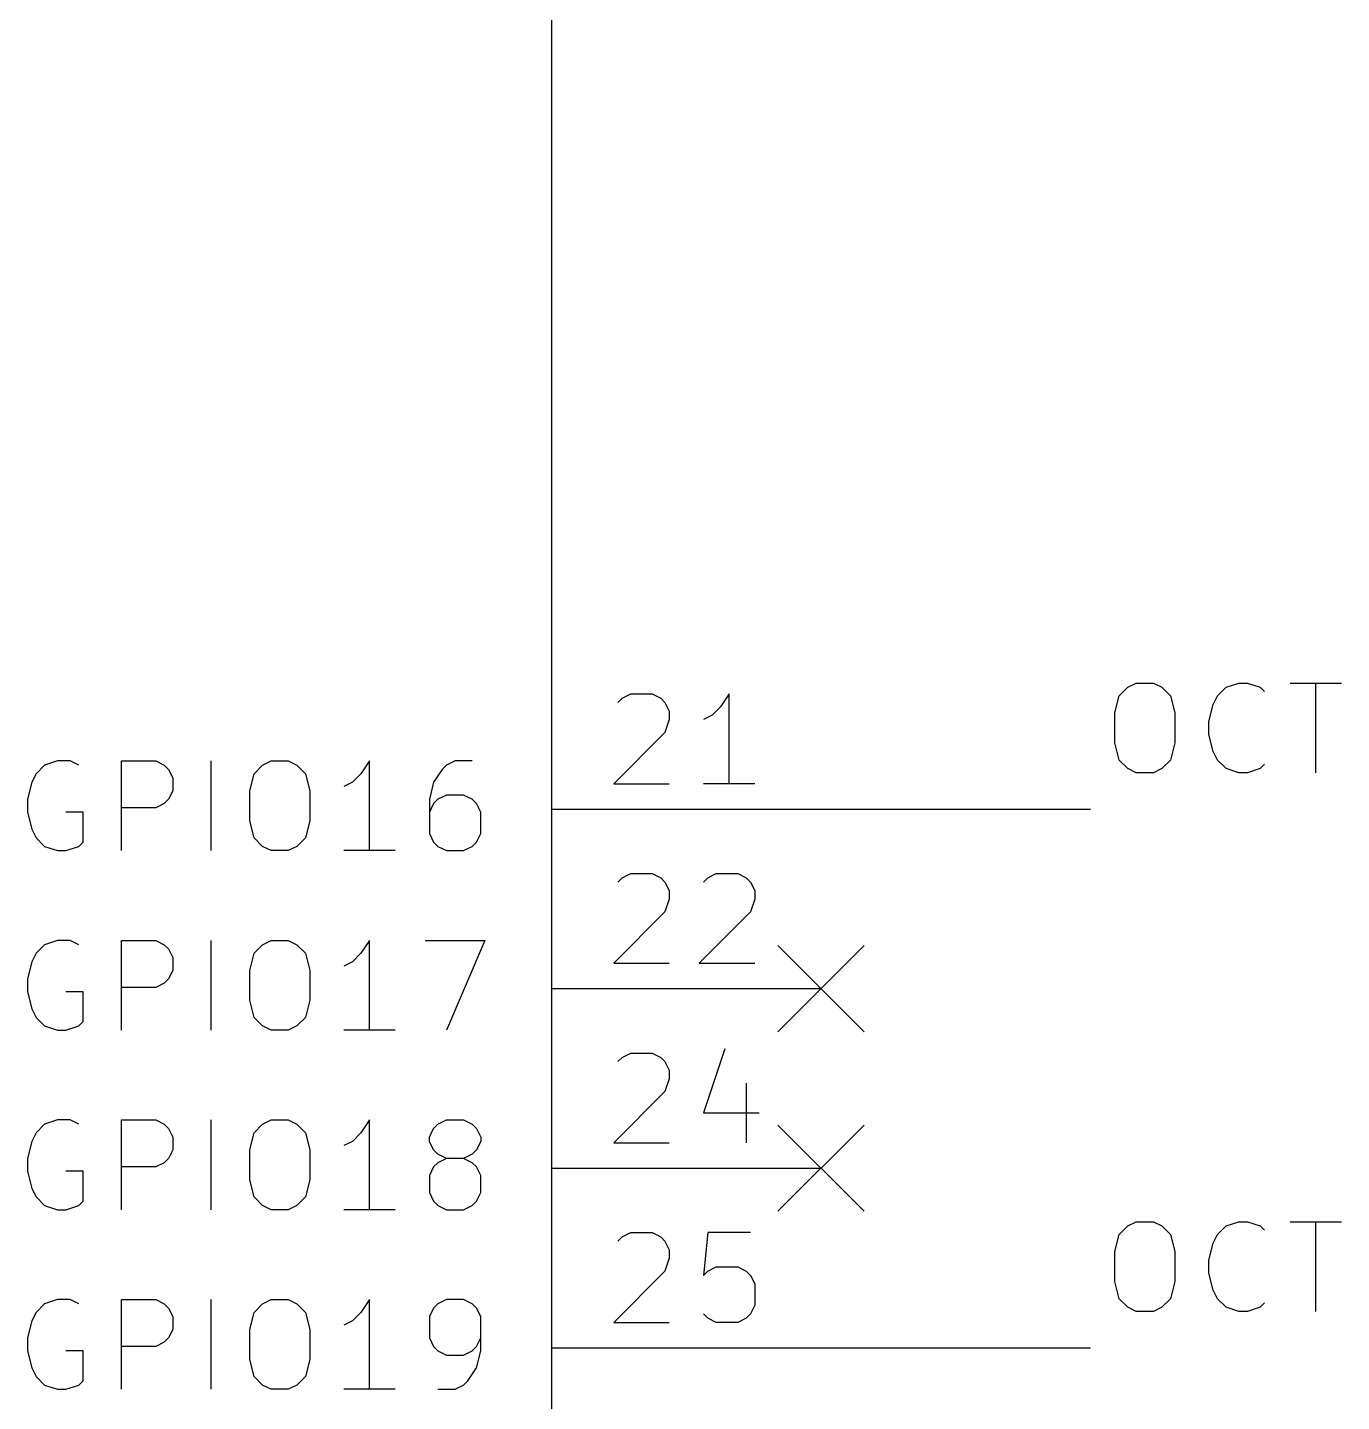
# Model space of a CAD drawing. Header units: inches. Extents: x 0.4 to 11.3, y -7.9 to -0.4.
# Drawn here: x 6.208 to 6.94, y -3.48 to -2.715 of the extents above; entities that cross this region are included whole.
import ezdxf

# ---------------------------------------------------------------- set-up
doc = ezdxf.new("R2010")
doc.units = ezdxf.units.IN
doc.header["$MEASUREMENT"] = 0
for name, color, linetype in [('BLUE', 174, 'CONTINUOUS'), ('GREENSIXTYFIVE', 129, 'CONTINUOUS'), ('LIGHTGREEN', 92, 'CONTINUOUS'), ('LIGHTRED', 12, 'CONTINUOUS'), ('RED', 14, 'CONTINUOUS'), ('REDSIX', 19, 'CONTINUOUS'), ('WHITE', 250, 'CONTINUOUS')]:
    doc.layers.add(name, color=color, linetype=linetype)

msp = doc.modelspace()

# ---------------------------------------------------------------- linework, layer by layer
at = {"layer": 'BLUE', "linetype": 'CONTINUOUS'}
for p, q in [((6.626, -3.226), (6.674, -3.274)), ((6.674, -3.226), (6.626, -3.274)), ((6.626, -3.326), (6.674, -3.374)), ((6.674, -3.326), (6.626, -3.374))]:
    msp.add_line(p, q, dxfattribs=at)
at = {"layer": 'GREENSIXTYFIVE', "linetype": 'CONTINUOUS'}
for p, q in [((6.21762, -3.12551), (6.21285, -3.13028)), ((6.21762, -3.12551), (6.21285, -3.13028)), ((6.22476, -3.12313), (6.21762, -3.12551)), ((6.22476, -3.12313), (6.21762, -3.12551)), ((6.2319, -3.12313), (6.22476, -3.12313)), ((6.2319, -3.12313), (6.22476, -3.12313)), ((6.23667, -3.12551), (6.2319, -3.12313)), ((6.23667, -3.12551), (6.2319, -3.12313)), ((6.26047, -3.17313), (6.26047, -3.12313)), ((6.26047, -3.12313), (6.27952, -3.12313)), ((6.26047, -3.17313), (6.26047, -3.12313)), ((6.26047, -3.12313), (6.27952, -3.12313)), ((6.27952, -3.12313), (6.28428, -3.12551)), ((6.27952, -3.12313), (6.28428, -3.12551)), ((6.28428, -3.12551), (6.28667, -3.12789)), ((6.28428, -3.12551), (6.28667, -3.12789)), ((6.28667, -3.12789), (6.28904, -3.13265)), ((6.28667, -3.12789), (6.28904, -3.13265)), ((6.31047, -3.17313), (6.31047, -3.12313)), ((6.31047, -3.17313), (6.31047, -3.12313)), ((6.33428, -3.13028), (6.33905, -3.12551)), ((6.33428, -3.13028), (6.33905, -3.12551)), ((6.33905, -3.12551), (6.34381, -3.12313)), ((6.33905, -3.12551), (6.34381, -3.12313)), ((6.34381, -3.12313), (6.35333, -3.12313)), ((6.34381, -3.12313), (6.35333, -3.12313)), ((6.35333, -3.12313), (6.35809, -3.12551)), ((6.35333, -3.12313), (6.35809, -3.12551)), ((6.35809, -3.12551), (6.36285, -3.13028)), ((6.35809, -3.12551), (6.36285, -3.13028)), ((6.39857, -3.12313), (6.39381, -3.13028)), ((6.39857, -3.12313), (6.39381, -3.13028)), ((6.39857, -3.17313), (6.39857, -3.12313)), ((6.39857, -3.17313), (6.39857, -3.12313)), ((6.43905, -3.12789), (6.43428, -3.13504)), ((6.43905, -3.12789), (6.43428, -3.13504)), ((6.44143, -3.12551), (6.43905, -3.12789)), ((6.44143, -3.12551), (6.43905, -3.12789)), ((6.44619, -3.12313), (6.44143, -3.12551)), ((6.44619, -3.12313), (6.44143, -3.12551)), ((6.45571, -3.12313), (6.44619, -3.12313)), ((6.45571, -3.12313), (6.44619, -3.12313)), ((6.21047, -3.13504), (6.20809, -3.14456)), ((6.21047, -3.13504), (6.20809, -3.14456)), ((6.21285, -3.13028), (6.21047, -3.13504)), ((6.21285, -3.13028), (6.21047, -3.13504)), ((6.28904, -3.13265), (6.28904, -3.1398)), ((6.28904, -3.13265), (6.28904, -3.1398)), ((6.33191, -3.1398), (6.33428, -3.13028)), ((6.33191, -3.1398), (6.33428, -3.13028)), ((6.36285, -3.13028), (6.36524, -3.1398)), ((6.36285, -3.13028), (6.36524, -3.1398)), ((6.38905, -3.13504), (6.38429, -3.13742)), ((6.38905, -3.13504), (6.38429, -3.13742)), ((6.39381, -3.13028), (6.38905, -3.13504)), ((6.39381, -3.13028), (6.38905, -3.13504)), ((6.43428, -3.13504), (6.43191, -3.14456)), ((6.43428, -3.13504), (6.43191, -3.14456)), ((6.20809, -3.14456), (6.20809, -3.1517)), ((6.20809, -3.14456), (6.20809, -3.1517)), ((6.28667, -3.14456), (6.28428, -3.14694)), ((6.28667, -3.14456), (6.28428, -3.14694)), ((6.28904, -3.1398), (6.28667, -3.14456)), ((6.28904, -3.1398), (6.28667, -3.14456)), ((6.33191, -3.15646), (6.33191, -3.1398)), ((6.33191, -3.15646), (6.33191, -3.1398)), ((6.36524, -3.1398), (6.36524, -3.15646)), ((6.36524, -3.1398), (6.36524, -3.15646)), ((6.43191, -3.14456), (6.43191, -3.16361)), ((6.43191, -3.14456), (6.43191, -3.16361)), ((6.43667, -3.14456), (6.43428, -3.14694)), ((6.43667, -3.14456), (6.43428, -3.14694)), ((6.44143, -3.14218), (6.43667, -3.14456)), ((6.44143, -3.14218), (6.43667, -3.14456)), ((6.45095, -3.14218), (6.44143, -3.14218)), ((6.45095, -3.14218), (6.44143, -3.14218)), ((6.45571, -3.14456), (6.45095, -3.14218)), ((6.45571, -3.14456), (6.45095, -3.14218)), ((6.45809, -3.14694), (6.45571, -3.14456)), ((6.45809, -3.14694), (6.45571, -3.14456)), ((6.20809, -3.1517), (6.21047, -3.16122)), ((6.20809, -3.1517), (6.21047, -3.16122)), ((6.23904, -3.1517), (6.22952, -3.1517)), ((6.23904, -3.1517), (6.22952, -3.1517)), ((6.23904, -3.16837), (6.23904, -3.1517)), ((6.23904, -3.16837), (6.23904, -3.1517)), ((6.27952, -3.14932), (6.26047, -3.14932)), ((6.27952, -3.14932), (6.26047, -3.14932)), ((6.28428, -3.14694), (6.27952, -3.14932)), ((6.28428, -3.14694), (6.27952, -3.14932)), ((6.43428, -3.14694), (6.43191, -3.1517)), ((6.43428, -3.14694), (6.43191, -3.1517)), ((6.46048, -3.1517), (6.45809, -3.14694)), ((6.46048, -3.1517), (6.45809, -3.14694)), ((6.46048, -3.16361), (6.46048, -3.1517)), ((6.46048, -3.16361), (6.46048, -3.1517)), ((6.33428, -3.16599), (6.33191, -3.15646)), ((6.33428, -3.16599), (6.33191, -3.15646)), ((6.36524, -3.15646), (6.36285, -3.16599)), ((6.36524, -3.15646), (6.36285, -3.16599)), ((6.21047, -3.16122), (6.21285, -3.16599)), ((6.21047, -3.16122), (6.21285, -3.16599)), ((6.21285, -3.16599), (6.21762, -3.17075)), ((6.21285, -3.16599), (6.21762, -3.17075)), ((6.33905, -3.17075), (6.33428, -3.16599)), ((6.33905, -3.17075), (6.33428, -3.16599)), ((6.36285, -3.16599), (6.35809, -3.17075)), ((6.36285, -3.16599), (6.35809, -3.17075)), ((6.43191, -3.16361), (6.43428, -3.16837)), ((6.43191, -3.16361), (6.43428, -3.16837)), ((6.45809, -3.16837), (6.46048, -3.16361)), ((6.45809, -3.16837), (6.46048, -3.16361)), ((6.21762, -3.17075), (6.22476, -3.17313)), ((6.21762, -3.17075), (6.22476, -3.17313)), ((6.22476, -3.17313), (6.22952, -3.17313)), ((6.22476, -3.17313), (6.22952, -3.17313)), ((6.22952, -3.17313), (6.23667, -3.17075)), ((6.22952, -3.17313), (6.23667, -3.17075)), ((6.23667, -3.17075), (6.23904, -3.16837)), ((6.23667, -3.17075), (6.23904, -3.16837)), ((6.34381, -3.17313), (6.33905, -3.17075)), ((6.34381, -3.17313), (6.33905, -3.17075)), ((6.35333, -3.17313), (6.34381, -3.17313)), ((6.35333, -3.17313), (6.34381, -3.17313)), ((6.35809, -3.17075), (6.35333, -3.17313)), ((6.35809, -3.17075), (6.35333, -3.17313)), ((6.41286, -3.17313), (6.38429, -3.17313)), ((6.41286, -3.17313), (6.38429, -3.17313)), ((6.43428, -3.16837), (6.43667, -3.17075)), ((6.43428, -3.16837), (6.43667, -3.17075)), ((6.43667, -3.17075), (6.44143, -3.17313)), ((6.43667, -3.17075), (6.44143, -3.17313)), ((6.44143, -3.17313), (6.45095, -3.17313)), ((6.44143, -3.17313), (6.45095, -3.17313)), ((6.45095, -3.17313), (6.45571, -3.17075)), ((6.45095, -3.17313), (6.45571, -3.17075)), ((6.45571, -3.17075), (6.45809, -3.16837)), ((6.45571, -3.17075), (6.45809, -3.16837)), ((6.21762, -3.22551), (6.21285, -3.23028)), ((6.21762, -3.22551), (6.21285, -3.23028)), ((6.22476, -3.22313), (6.21762, -3.22551)), ((6.22476, -3.22313), (6.21762, -3.22551)), ((6.2319, -3.22313), (6.22476, -3.22313)), ((6.2319, -3.22313), (6.22476, -3.22313)), ((6.23667, -3.22551), (6.2319, -3.22313)), ((6.23667, -3.22551), (6.2319, -3.22313)), ((6.26047, -3.27313), (6.26047, -3.22313)), ((6.26047, -3.22313), (6.27952, -3.22313)), ((6.26047, -3.27313), (6.26047, -3.22313)), ((6.26047, -3.22313), (6.27952, -3.22313)), ((6.27952, -3.22313), (6.28428, -3.22551)), ((6.27952, -3.22313), (6.28428, -3.22551)), ((6.28428, -3.22551), (6.28667, -3.22789)), ((6.28428, -3.22551), (6.28667, -3.22789)), ((6.28667, -3.22789), (6.28904, -3.23265)), ((6.28667, -3.22789), (6.28904, -3.23265)), ((6.31047, -3.27313), (6.31047, -3.22313)), ((6.31047, -3.27313), (6.31047, -3.22313)), ((6.33428, -3.23028), (6.33905, -3.22551)), ((6.33428, -3.23028), (6.33905, -3.22551)), ((6.33905, -3.22551), (6.34381, -3.22313)), ((6.33905, -3.22551), (6.34381, -3.22313)), ((6.34381, -3.22313), (6.35333, -3.22313)), ((6.34381, -3.22313), (6.35333, -3.22313)), ((6.35333, -3.22313), (6.35809, -3.22551)), ((6.35333, -3.22313), (6.35809, -3.22551)), ((6.35809, -3.22551), (6.36285, -3.23028)), ((6.35809, -3.22551), (6.36285, -3.23028)), ((6.39857, -3.22313), (6.39381, -3.23028)), ((6.39857, -3.22313), (6.39381, -3.23028)), ((6.39857, -3.27313), (6.39857, -3.22313)), ((6.39857, -3.27313), (6.39857, -3.22313)), ((6.42952, -3.22313), (6.46285, -3.22313)), ((6.42952, -3.22313), (6.46285, -3.22313)), ((6.46285, -3.22313), (6.44143, -3.27313)), ((6.46285, -3.22313), (6.44143, -3.27313)), ((6.21047, -3.23504), (6.20809, -3.24456)), ((6.21047, -3.23504), (6.20809, -3.24456)), ((6.21285, -3.23028), (6.21047, -3.23504)), ((6.21285, -3.23028), (6.21047, -3.23504)), ((6.28904, -3.23265), (6.28904, -3.2398)), ((6.28904, -3.23265), (6.28904, -3.2398)), ((6.33191, -3.2398), (6.33428, -3.23028)), ((6.33191, -3.2398), (6.33428, -3.23028)), ((6.36285, -3.23028), (6.36524, -3.2398)), ((6.36285, -3.23028), (6.36524, -3.2398)), ((6.38905, -3.23504), (6.38429, -3.23742)), ((6.38905, -3.23504), (6.38429, -3.23742)), ((6.39381, -3.23028), (6.38905, -3.23504)), ((6.39381, -3.23028), (6.38905, -3.23504)), ((6.20809, -3.24456), (6.20809, -3.2517)), ((6.20809, -3.24456), (6.20809, -3.2517)), ((6.28667, -3.24456), (6.28428, -3.24694)), ((6.28667, -3.24456), (6.28428, -3.24694)), ((6.28904, -3.2398), (6.28667, -3.24456)), ((6.28904, -3.2398), (6.28667, -3.24456)), ((6.33191, -3.25646), (6.33191, -3.2398)), ((6.33191, -3.25646), (6.33191, -3.2398)), ((6.36524, -3.2398), (6.36524, -3.25646)), ((6.36524, -3.2398), (6.36524, -3.25646)), ((6.20809, -3.2517), (6.21047, -3.26122)), ((6.20809, -3.2517), (6.21047, -3.26122)), ((6.23904, -3.2517), (6.22952, -3.2517)), ((6.23904, -3.2517), (6.22952, -3.2517)), ((6.23904, -3.26837), (6.23904, -3.2517)), ((6.23904, -3.26837), (6.23904, -3.2517)), ((6.27952, -3.24932), (6.26047, -3.24932)), ((6.27952, -3.24932), (6.26047, -3.24932)), ((6.28428, -3.24694), (6.27952, -3.24932)), ((6.28428, -3.24694), (6.27952, -3.24932)), ((6.33428, -3.26599), (6.33191, -3.25646)), ((6.33428, -3.26599), (6.33191, -3.25646)), ((6.36524, -3.25646), (6.36285, -3.26599)), ((6.36524, -3.25646), (6.36285, -3.26599)), ((6.21047, -3.26122), (6.21285, -3.26599)), ((6.21047, -3.26122), (6.21285, -3.26599)), ((6.21285, -3.26599), (6.21762, -3.27075)), ((6.21285, -3.26599), (6.21762, -3.27075)), ((6.33905, -3.27075), (6.33428, -3.26599)), ((6.33905, -3.27075), (6.33428, -3.26599)), ((6.36285, -3.26599), (6.35809, -3.27075)), ((6.36285, -3.26599), (6.35809, -3.27075)), ((6.21762, -3.27075), (6.22476, -3.27313)), ((6.21762, -3.27075), (6.22476, -3.27313)), ((6.22476, -3.27313), (6.22952, -3.27313)), ((6.22476, -3.27313), (6.22952, -3.27313)), ((6.22952, -3.27313), (6.23667, -3.27075)), ((6.22952, -3.27313), (6.23667, -3.27075)), ((6.23667, -3.27075), (6.23904, -3.26837)), ((6.23667, -3.27075), (6.23904, -3.26837)), ((6.34381, -3.27313), (6.33905, -3.27075)), ((6.34381, -3.27313), (6.33905, -3.27075)), ((6.35333, -3.27313), (6.34381, -3.27313)), ((6.35333, -3.27313), (6.34381, -3.27313)), ((6.35809, -3.27075), (6.35333, -3.27313)), ((6.35809, -3.27075), (6.35333, -3.27313)), ((6.41286, -3.27313), (6.38429, -3.27313)), ((6.41286, -3.27313), (6.38429, -3.27313)), ((6.21762, -3.32551), (6.21285, -3.33028)), ((6.21762, -3.32551), (6.21285, -3.33028)), ((6.22476, -3.32313), (6.21762, -3.32551)), ((6.22476, -3.32313), (6.21762, -3.32551)), ((6.2319, -3.32313), (6.22476, -3.32313)), ((6.2319, -3.32313), (6.22476, -3.32313)), ((6.23667, -3.32551), (6.2319, -3.32313)), ((6.23667, -3.32551), (6.2319, -3.32313)), ((6.26047, -3.37313), (6.26047, -3.32313)), ((6.26047, -3.32313), (6.27952, -3.32313)), ((6.26047, -3.37313), (6.26047, -3.32313)), ((6.26047, -3.32313), (6.27952, -3.32313)), ((6.27952, -3.32313), (6.28428, -3.32551)), ((6.27952, -3.32313), (6.28428, -3.32551)), ((6.28428, -3.32551), (6.28667, -3.32789)), ((6.28428, -3.32551), (6.28667, -3.32789)), ((6.28667, -3.32789), (6.28904, -3.33265)), ((6.28667, -3.32789), (6.28904, -3.33265)), ((6.31047, -3.37313), (6.31047, -3.32313)), ((6.31047, -3.37313), (6.31047, -3.32313)), ((6.33428, -3.33028), (6.33905, -3.32551)), ((6.33428, -3.33028), (6.33905, -3.32551)), ((6.33905, -3.32551), (6.34381, -3.32313)), ((6.33905, -3.32551), (6.34381, -3.32313)), ((6.34381, -3.32313), (6.35333, -3.32313)), ((6.34381, -3.32313), (6.35333, -3.32313)), ((6.35333, -3.32313), (6.35809, -3.32551)), ((6.35333, -3.32313), (6.35809, -3.32551)), ((6.35809, -3.32551), (6.36285, -3.33028)), ((6.35809, -3.32551), (6.36285, -3.33028)), ((6.39857, -3.32313), (6.39381, -3.33028)), ((6.39857, -3.32313), (6.39381, -3.33028)), ((6.39857, -3.37313), (6.39857, -3.32313)), ((6.39857, -3.37313), (6.39857, -3.32313)), ((6.43191, -3.33265), (6.43428, -3.32789)), ((6.43191, -3.33265), (6.43428, -3.32789)), ((6.43428, -3.32789), (6.43667, -3.32551)), ((6.43428, -3.32789), (6.43667, -3.32551)), ((6.43667, -3.32551), (6.44143, -3.32313)), ((6.43667, -3.32551), (6.44143, -3.32313)), ((6.44143, -3.32313), (6.45095, -3.32313)), ((6.44143, -3.32313), (6.45095, -3.32313)), ((6.45095, -3.32313), (6.45571, -3.32551)), ((6.45095, -3.32313), (6.45571, -3.32551)), ((6.45571, -3.32551), (6.45809, -3.32789)), ((6.45571, -3.32551), (6.45809, -3.32789)), ((6.45809, -3.32789), (6.46048, -3.33265)), ((6.45809, -3.32789), (6.46048, -3.33265)), ((6.21047, -3.33504), (6.20809, -3.34456)), ((6.21047, -3.33504), (6.20809, -3.34456)), ((6.21285, -3.33028), (6.21047, -3.33504)), ((6.21285, -3.33028), (6.21047, -3.33504)), ((6.28904, -3.33265), (6.28904, -3.3398)), ((6.28904, -3.33265), (6.28904, -3.3398)), ((6.33191, -3.3398), (6.33428, -3.33028)), ((6.33191, -3.3398), (6.33428, -3.33028)), ((6.36285, -3.33028), (6.36524, -3.3398)), ((6.36285, -3.33028), (6.36524, -3.3398)), ((6.38905, -3.33504), (6.38429, -3.33742)), ((6.38905, -3.33504), (6.38429, -3.33742)), ((6.39381, -3.33028), (6.38905, -3.33504)), ((6.39381, -3.33028), (6.38905, -3.33504)), ((6.43191, -3.33504), (6.43191, -3.33265)), ((6.43191, -3.33504), (6.43191, -3.33265)), ((6.43428, -3.3398), (6.43191, -3.33504)), ((6.43428, -3.3398), (6.43191, -3.33504)), ((6.46048, -3.33504), (6.45809, -3.3398)), ((6.46048, -3.33504), (6.45809, -3.3398)), ((6.46048, -3.33265), (6.46048, -3.33504)), ((6.46048, -3.33265), (6.46048, -3.33504)), ((6.28904, -3.3398), (6.28667, -3.34456)), ((6.28904, -3.3398), (6.28667, -3.34456)), ((6.33191, -3.35646), (6.33191, -3.3398)), ((6.33191, -3.35646), (6.33191, -3.3398)), ((6.36524, -3.3398), (6.36524, -3.35646)), ((6.36524, -3.3398), (6.36524, -3.35646)), ((6.43667, -3.34218), (6.43428, -3.3398)), ((6.43667, -3.34218), (6.43428, -3.3398)), ((6.44143, -3.34456), (6.43667, -3.34218)), ((6.44143, -3.34456), (6.43667, -3.34218)), ((6.45571, -3.34218), (6.45095, -3.34456)), ((6.45571, -3.34218), (6.45095, -3.34456)), ((6.45809, -3.3398), (6.45571, -3.34218)), ((6.45809, -3.3398), (6.45571, -3.34218)), ((6.20809, -3.34456), (6.20809, -3.3517)), ((6.20809, -3.34456), (6.20809, -3.3517)), ((6.20809, -3.3517), (6.21047, -3.36122)), ((6.20809, -3.3517), (6.21047, -3.36122)), ((6.23904, -3.3517), (6.22952, -3.3517)), ((6.23904, -3.3517), (6.22952, -3.3517)), ((6.23904, -3.36837), (6.23904, -3.3517)), ((6.23904, -3.36837), (6.23904, -3.3517)), ((6.27952, -3.34932), (6.26047, -3.34932)), ((6.27952, -3.34932), (6.26047, -3.34932)), ((6.28428, -3.34694), (6.27952, -3.34932)), ((6.28428, -3.34694), (6.27952, -3.34932)), ((6.28667, -3.34456), (6.28428, -3.34694)), ((6.28667, -3.34456), (6.28428, -3.34694)), ((6.43428, -3.34932), (6.43191, -3.35408)), ((6.43428, -3.34932), (6.43191, -3.35408)), ((6.43667, -3.34694), (6.43428, -3.34932)), ((6.43667, -3.34694), (6.43428, -3.34932)), ((6.44143, -3.34456), (6.43667, -3.34694)), ((6.44143, -3.34456), (6.43667, -3.34694)), ((6.45095, -3.34456), (6.44143, -3.34456)), ((6.45095, -3.34456), (6.44143, -3.34456)), ((6.45571, -3.34694), (6.45095, -3.34456)), ((6.45571, -3.34694), (6.45095, -3.34456)), ((6.45809, -3.34932), (6.45571, -3.34694)), ((6.45809, -3.34932), (6.45571, -3.34694)), ((6.46048, -3.35408), (6.45809, -3.34932)), ((6.46048, -3.35408), (6.45809, -3.34932)), ((6.33428, -3.36599), (6.33191, -3.35646)), ((6.33428, -3.36599), (6.33191, -3.35646)), ((6.36524, -3.35646), (6.36285, -3.36599)), ((6.36524, -3.35646), (6.36285, -3.36599)), ((6.43191, -3.35408), (6.43191, -3.36361)), ((6.43191, -3.35408), (6.43191, -3.36361)), ((6.46048, -3.36361), (6.46048, -3.35408)), ((6.46048, -3.36361), (6.46048, -3.35408)), ((6.21047, -3.36122), (6.21285, -3.36599)), ((6.21047, -3.36122), (6.21285, -3.36599)), ((6.21285, -3.36599), (6.21762, -3.37075)), ((6.21285, -3.36599), (6.21762, -3.37075)), ((6.33905, -3.37075), (6.33428, -3.36599)), ((6.33905, -3.37075), (6.33428, -3.36599)), ((6.36285, -3.36599), (6.35809, -3.37075)), ((6.36285, -3.36599), (6.35809, -3.37075)), ((6.43191, -3.36361), (6.43428, -3.36837)), ((6.43191, -3.36361), (6.43428, -3.36837)), ((6.45809, -3.36837), (6.46048, -3.36361)), ((6.45809, -3.36837), (6.46048, -3.36361)), ((6.21762, -3.37075), (6.22476, -3.37313)), ((6.21762, -3.37075), (6.22476, -3.37313)), ((6.22476, -3.37313), (6.22952, -3.37313)), ((6.22476, -3.37313), (6.22952, -3.37313)), ((6.22952, -3.37313), (6.23667, -3.37075)), ((6.22952, -3.37313), (6.23667, -3.37075)), ((6.23667, -3.37075), (6.23904, -3.36837)), ((6.23667, -3.37075), (6.23904, -3.36837)), ((6.34381, -3.37313), (6.33905, -3.37075)), ((6.34381, -3.37313), (6.33905, -3.37075)), ((6.35333, -3.37313), (6.34381, -3.37313)), ((6.35333, -3.37313), (6.34381, -3.37313)), ((6.35809, -3.37075), (6.35333, -3.37313)), ((6.35809, -3.37075), (6.35333, -3.37313)), ((6.41286, -3.37313), (6.38429, -3.37313)), ((6.41286, -3.37313), (6.38429, -3.37313)), ((6.43428, -3.36837), (6.43667, -3.37075)), ((6.43428, -3.36837), (6.43667, -3.37075)), ((6.43667, -3.37075), (6.44143, -3.37313)), ((6.43667, -3.37075), (6.44143, -3.37313)), ((6.44143, -3.37313), (6.45095, -3.37313)), ((6.44143, -3.37313), (6.45095, -3.37313)), ((6.45095, -3.37313), (6.45571, -3.37075)), ((6.45095, -3.37313), (6.45571, -3.37075)), ((6.45571, -3.37075), (6.45809, -3.36837)), ((6.45571, -3.37075), (6.45809, -3.36837)), ((6.21762, -3.42551), (6.21285, -3.43028)), ((6.21762, -3.42551), (6.21285, -3.43028)), ((6.22476, -3.42313), (6.21762, -3.42551)), ((6.22476, -3.42313), (6.21762, -3.42551)), ((6.2319, -3.42313), (6.22476, -3.42313)), ((6.2319, -3.42313), (6.22476, -3.42313)), ((6.23667, -3.42551), (6.2319, -3.42313)), ((6.23667, -3.42551), (6.2319, -3.42313)), ((6.26047, -3.47313), (6.26047, -3.42313)), ((6.26047, -3.42313), (6.27952, -3.42313)), ((6.26047, -3.47313), (6.26047, -3.42313)), ((6.26047, -3.42313), (6.27952, -3.42313)), ((6.27952, -3.42313), (6.28428, -3.42551)), ((6.27952, -3.42313), (6.28428, -3.42551)), ((6.28428, -3.42551), (6.28667, -3.42789)), ((6.28428, -3.42551), (6.28667, -3.42789)), ((6.28667, -3.42789), (6.28904, -3.43265)), ((6.28667, -3.42789), (6.28904, -3.43265)), ((6.31047, -3.47313), (6.31047, -3.42313)), ((6.31047, -3.47313), (6.31047, -3.42313)), ((6.33428, -3.43028), (6.33905, -3.42551)), ((6.33428, -3.43028), (6.33905, -3.42551)), ((6.33905, -3.42551), (6.34381, -3.42313)), ((6.33905, -3.42551), (6.34381, -3.42313)), ((6.34381, -3.42313), (6.35333, -3.42313)), ((6.34381, -3.42313), (6.35333, -3.42313)), ((6.35333, -3.42313), (6.35809, -3.42551)), ((6.35333, -3.42313), (6.35809, -3.42551)), ((6.35809, -3.42551), (6.36285, -3.43028)), ((6.35809, -3.42551), (6.36285, -3.43028)), ((6.39857, -3.42313), (6.39381, -3.43028)), ((6.39857, -3.42313), (6.39381, -3.43028)), ((6.39857, -3.47313), (6.39857, -3.42313)), ((6.39857, -3.47313), (6.39857, -3.42313)), ((6.43428, -3.42789), (6.43191, -3.43265)), ((6.43428, -3.42789), (6.43191, -3.43265)), ((6.43667, -3.42551), (6.43428, -3.42789)), ((6.43667, -3.42551), (6.43428, -3.42789)), ((6.44143, -3.42313), (6.43667, -3.42551)), ((6.44143, -3.42313), (6.43667, -3.42551)), ((6.45095, -3.42313), (6.44143, -3.42313)), ((6.45095, -3.42313), (6.44143, -3.42313)), ((6.45571, -3.42551), (6.45095, -3.42313)), ((6.45571, -3.42551), (6.45095, -3.42313)), ((6.45809, -3.42789), (6.45571, -3.42551)), ((6.45809, -3.42789), (6.45571, -3.42551)), ((6.46048, -3.43265), (6.45809, -3.42789)), ((6.46048, -3.43265), (6.45809, -3.42789)), ((6.21047, -3.43504), (6.20809, -3.44456)), ((6.21047, -3.43504), (6.20809, -3.44456)), ((6.21285, -3.43028), (6.21047, -3.43504)), ((6.21285, -3.43028), (6.21047, -3.43504)), ((6.28904, -3.43265), (6.28904, -3.4398)), ((6.28904, -3.43265), (6.28904, -3.4398)), ((6.33191, -3.4398), (6.33428, -3.43028)), ((6.33191, -3.4398), (6.33428, -3.43028)), ((6.36285, -3.43028), (6.36524, -3.4398)), ((6.36285, -3.43028), (6.36524, -3.4398)), ((6.38905, -3.43504), (6.38429, -3.43742)), ((6.38905, -3.43504), (6.38429, -3.43742)), ((6.39381, -3.43028), (6.38905, -3.43504)), ((6.39381, -3.43028), (6.38905, -3.43504)), ((6.43191, -3.43265), (6.43191, -3.44456)), ((6.43191, -3.43265), (6.43191, -3.44456)), ((6.46048, -3.4517), (6.46048, -3.43265)), ((6.46048, -3.4517), (6.46048, -3.43265)), ((6.28904, -3.4398), (6.28667, -3.44456)), ((6.28904, -3.4398), (6.28667, -3.44456)), ((6.33191, -3.45646), (6.33191, -3.4398)), ((6.33191, -3.45646), (6.33191, -3.4398)), ((6.36524, -3.4398), (6.36524, -3.45646)), ((6.36524, -3.4398), (6.36524, -3.45646)), ((6.20809, -3.44456), (6.20809, -3.4517)), ((6.20809, -3.44456), (6.20809, -3.4517)), ((6.27952, -3.44932), (6.26047, -3.44932)), ((6.27952, -3.44932), (6.26047, -3.44932)), ((6.28428, -3.44694), (6.27952, -3.44932)), ((6.28428, -3.44694), (6.27952, -3.44932)), ((6.28667, -3.44456), (6.28428, -3.44694)), ((6.28667, -3.44456), (6.28428, -3.44694)), ((6.43191, -3.44456), (6.43428, -3.44932)), ((6.43191, -3.44456), (6.43428, -3.44932)), ((6.43428, -3.44932), (6.43667, -3.4517)), ((6.43428, -3.44932), (6.43667, -3.4517)), ((6.45571, -3.4517), (6.45809, -3.44932)), ((6.45571, -3.4517), (6.45809, -3.44932)), ((6.45809, -3.44932), (6.46048, -3.44456)), ((6.45809, -3.44932), (6.46048, -3.44456)), ((6.20809, -3.4517), (6.21047, -3.46122)), ((6.20809, -3.4517), (6.21047, -3.46122)), ((6.23904, -3.4517), (6.22952, -3.4517)), ((6.23904, -3.4517), (6.22952, -3.4517)), ((6.23904, -3.46837), (6.23904, -3.4517)), ((6.23904, -3.46837), (6.23904, -3.4517)), ((6.33428, -3.46599), (6.33191, -3.45646)), ((6.33428, -3.46599), (6.33191, -3.45646)), ((6.36524, -3.45646), (6.36285, -3.46599)), ((6.36524, -3.45646), (6.36285, -3.46599)), ((6.43667, -3.4517), (6.44143, -3.45408)), ((6.43667, -3.4517), (6.44143, -3.45408)), ((6.44143, -3.45408), (6.45095, -3.45408)), ((6.44143, -3.45408), (6.45095, -3.45408)), ((6.45095, -3.45408), (6.45571, -3.4517)), ((6.45095, -3.45408), (6.45571, -3.4517)), ((6.45809, -3.46122), (6.46048, -3.4517)), ((6.45809, -3.46122), (6.46048, -3.4517)), ((6.21047, -3.46122), (6.21285, -3.46599)), ((6.21047, -3.46122), (6.21285, -3.46599)), ((6.21285, -3.46599), (6.21762, -3.47075)), ((6.21285, -3.46599), (6.21762, -3.47075)), ((6.33905, -3.47075), (6.33428, -3.46599)), ((6.33905, -3.47075), (6.33428, -3.46599)), ((6.36285, -3.46599), (6.35809, -3.47075)), ((6.36285, -3.46599), (6.35809, -3.47075)), ((6.45333, -3.46837), (6.45809, -3.46122)), ((6.45333, -3.46837), (6.45809, -3.46122)), ((6.21762, -3.47075), (6.22476, -3.47313)), ((6.21762, -3.47075), (6.22476, -3.47313)), ((6.22476, -3.47313), (6.22952, -3.47313)), ((6.22476, -3.47313), (6.22952, -3.47313)), ((6.22952, -3.47313), (6.23667, -3.47075)), ((6.22952, -3.47313), (6.23667, -3.47075)), ((6.23667, -3.47075), (6.23904, -3.46837)), ((6.23667, -3.47075), (6.23904, -3.46837)), ((6.34381, -3.47313), (6.33905, -3.47075)), ((6.34381, -3.47313), (6.33905, -3.47075)), ((6.35333, -3.47313), (6.34381, -3.47313)), ((6.35333, -3.47313), (6.34381, -3.47313)), ((6.35809, -3.47075), (6.35333, -3.47313)), ((6.35809, -3.47075), (6.35333, -3.47313)), ((6.41286, -3.47313), (6.38429, -3.47313)), ((6.41286, -3.47313), (6.38429, -3.47313)), ((6.43667, -3.47313), (6.44619, -3.47313)), ((6.43667, -3.47313), (6.44619, -3.47313)), ((6.44619, -3.47313), (6.45095, -3.47075)), ((6.44619, -3.47313), (6.45095, -3.47075)), ((6.45095, -3.47075), (6.45333, -3.46837)), ((6.45095, -3.47075), (6.45333, -3.46837))]:
    msp.add_line(p, q, dxfattribs=at)
at = {"layer": 'LIGHTGREEN', "linetype": 'CONTINUOUS'}
for p, q in [((6.65, -3.15), (6.8, -3.15)), ((6.65, -3.45), (6.8, -3.45))]:
    msp.add_line(p, q, dxfattribs=at)
at = {"layer": 'LIGHTRED', "linetype": 'CONTINUOUS'}
for p, q in [((6.53691, -3.09064), (6.53928, -3.08826)), ((6.53691, -3.09064), (6.53928, -3.08826)), ((6.53928, -3.08826), (6.54405, -3.08588)), ((6.53928, -3.08826), (6.54405, -3.08588)), ((6.54405, -3.08588), (6.55595, -3.08588)), ((6.54405, -3.08588), (6.55595, -3.08588)), ((6.55595, -3.08588), (6.56071, -3.08826)), ((6.55595, -3.08588), (6.56071, -3.08826)), ((6.56071, -3.08826), (6.56309, -3.09064)), ((6.56071, -3.08826), (6.56309, -3.09064)), ((6.56309, -3.09064), (6.56548, -3.0954)), ((6.56309, -3.09064), (6.56548, -3.0954)), ((6.59881, -3.08588), (6.59405, -3.09302)), ((6.59881, -3.08588), (6.59405, -3.09302)), ((6.59881, -3.13588), (6.59881, -3.08588)), ((6.59881, -3.13588), (6.59881, -3.08588)), ((6.56548, -3.0954), (6.56548, -3.10017)), ((6.56548, -3.0954), (6.56548, -3.10017)), ((6.58928, -3.09778), (6.58452, -3.10017)), ((6.58928, -3.09778), (6.58452, -3.10017)), ((6.59405, -3.09302), (6.58928, -3.09778)), ((6.59405, -3.09302), (6.58928, -3.09778)), ((6.56548, -3.10017), (6.56309, -3.10731)), ((6.56548, -3.10017), (6.56309, -3.10731)), ((6.56309, -3.10731), (6.53452, -3.13588)), ((6.56309, -3.10731), (6.53452, -3.13588)), ((6.53452, -3.13588), (6.56548, -3.13588)), ((6.53452, -3.13588), (6.56548, -3.13588)), ((6.61309, -3.13588), (6.58452, -3.13588)), ((6.61309, -3.13588), (6.58452, -3.13588)), ((6.53691, -3.19064), (6.53928, -3.18826)), ((6.53691, -3.19064), (6.53928, -3.18826)), ((6.53928, -3.18826), (6.54405, -3.18588)), ((6.53928, -3.18826), (6.54405, -3.18588)), ((6.54405, -3.18588), (6.55595, -3.18588)), ((6.54405, -3.18588), (6.55595, -3.18588)), ((6.55595, -3.18588), (6.56071, -3.18826)), ((6.55595, -3.18588), (6.56071, -3.18826)), ((6.56071, -3.18826), (6.56309, -3.19064)), ((6.56071, -3.18826), (6.56309, -3.19064)), ((6.56309, -3.19064), (6.56548, -3.1954)), ((6.56309, -3.19064), (6.56548, -3.1954)), ((6.58452, -3.19064), (6.5869, -3.18826)), ((6.58452, -3.19064), (6.5869, -3.18826)), ((6.5869, -3.18826), (6.59167, -3.18588)), ((6.5869, -3.18826), (6.59167, -3.18588)), ((6.59167, -3.18588), (6.60357, -3.18588)), ((6.59167, -3.18588), (6.60357, -3.18588)), ((6.60357, -3.18588), (6.60833, -3.18826)), ((6.60357, -3.18588), (6.60833, -3.18826)), ((6.60833, -3.18826), (6.61071, -3.19064)), ((6.60833, -3.18826), (6.61071, -3.19064)), ((6.61071, -3.19064), (6.61309, -3.1954)), ((6.61071, -3.19064), (6.61309, -3.1954)), ((6.56548, -3.1954), (6.56548, -3.20017)), ((6.56548, -3.1954), (6.56548, -3.20017)), ((6.61309, -3.1954), (6.61309, -3.20017)), ((6.61309, -3.1954), (6.61309, -3.20017)), ((6.56548, -3.20017), (6.56309, -3.20731)), ((6.56548, -3.20017), (6.56309, -3.20731)), ((6.61309, -3.20017), (6.61071, -3.20731)), ((6.61309, -3.20017), (6.61071, -3.20731)), ((6.56309, -3.20731), (6.53452, -3.23588)), ((6.56309, -3.20731), (6.53452, -3.23588)), ((6.61071, -3.20731), (6.58214, -3.23588)), ((6.61071, -3.20731), (6.58214, -3.23588)), ((6.53452, -3.23588), (6.56548, -3.23588)), ((6.53452, -3.23588), (6.56548, -3.23588)), ((6.58214, -3.23588), (6.61309, -3.23588)), ((6.58214, -3.23588), (6.61309, -3.23588)), ((6.53691, -3.29064), (6.53928, -3.28826)), ((6.53691, -3.29064), (6.53928, -3.28826)), ((6.53928, -3.28826), (6.54405, -3.28588)), ((6.53928, -3.28826), (6.54405, -3.28588)), ((6.54405, -3.28588), (6.55595, -3.28588)), ((6.54405, -3.28588), (6.55595, -3.28588)), ((6.55595, -3.28588), (6.56071, -3.28826)), ((6.55595, -3.28588), (6.56071, -3.28826)), ((6.56071, -3.28826), (6.56309, -3.29064)), ((6.56071, -3.28826), (6.56309, -3.29064)), ((6.59643, -3.2835), (6.58452, -3.31921)), ((6.59643, -3.2835), (6.58452, -3.31921)), ((6.56309, -3.29064), (6.56548, -3.2954)), ((6.56309, -3.29064), (6.56548, -3.2954)), ((6.56548, -3.2954), (6.56548, -3.30017)), ((6.56548, -3.2954), (6.56548, -3.30017)), ((6.56548, -3.30017), (6.56309, -3.30731)), ((6.56548, -3.30017), (6.56309, -3.30731)), ((6.60833, -3.30255), (6.60833, -3.33588)), ((6.60833, -3.30255), (6.60833, -3.33588)), ((6.56309, -3.30731), (6.53452, -3.33588)), ((6.56309, -3.30731), (6.53452, -3.33588)), ((6.58452, -3.31921), (6.61547, -3.31921)), ((6.58452, -3.31921), (6.61547, -3.31921)), ((6.53452, -3.33588), (6.56548, -3.33588)), ((6.53452, -3.33588), (6.56548, -3.33588)), ((6.53691, -3.39064), (6.53928, -3.38826)), ((6.53691, -3.39064), (6.53928, -3.38826)), ((6.53928, -3.38826), (6.54405, -3.38588)), ((6.53928, -3.38826), (6.54405, -3.38588)), ((6.54405, -3.38588), (6.55595, -3.38588)), ((6.54405, -3.38588), (6.55595, -3.38588)), ((6.55595, -3.38588), (6.56071, -3.38826)), ((6.55595, -3.38588), (6.56071, -3.38826)), ((6.56071, -3.38826), (6.56309, -3.39064)), ((6.56071, -3.38826), (6.56309, -3.39064)), ((6.5869, -3.38588), (6.58452, -3.40969)), ((6.5869, -3.38588), (6.58452, -3.40969)), ((6.61071, -3.38588), (6.5869, -3.38588)), ((6.61071, -3.38588), (6.5869, -3.38588)), ((6.56309, -3.39064), (6.56548, -3.3954)), ((6.56309, -3.39064), (6.56548, -3.3954)), ((6.56548, -3.3954), (6.56548, -3.40017)), ((6.56548, -3.3954), (6.56548, -3.40017)), ((6.56548, -3.40017), (6.56309, -3.40731)), ((6.56548, -3.40017), (6.56309, -3.40731)), ((6.5869, -3.40731), (6.59167, -3.40493)), ((6.5869, -3.40731), (6.59167, -3.40493)), ((6.59167, -3.40493), (6.60357, -3.40493)), ((6.59167, -3.40493), (6.60357, -3.40493)), ((6.60357, -3.40493), (6.60833, -3.40731)), ((6.60357, -3.40493), (6.60833, -3.40731)), ((6.56309, -3.40731), (6.53452, -3.43588)), ((6.56309, -3.40731), (6.53452, -3.43588)), ((6.58452, -3.40969), (6.5869, -3.40731)), ((6.58452, -3.40969), (6.5869, -3.40731)), ((6.60833, -3.40731), (6.61071, -3.40969)), ((6.60833, -3.40731), (6.61071, -3.40969)), ((6.61071, -3.40969), (6.61309, -3.41445)), ((6.61071, -3.40969), (6.61309, -3.41445)), ((6.61309, -3.41445), (6.61309, -3.42635)), ((6.61309, -3.41445), (6.61309, -3.42635)), ((6.61309, -3.42635), (6.61071, -3.43112)), ((6.61309, -3.42635), (6.61071, -3.43112)), ((6.53452, -3.43588), (6.56548, -3.43588)), ((6.53452, -3.43588), (6.56548, -3.43588)), ((6.5869, -3.4335), (6.58452, -3.43112)), ((6.5869, -3.4335), (6.58452, -3.43112)), ((6.59167, -3.43588), (6.5869, -3.4335)), ((6.59167, -3.43588), (6.5869, -3.4335)), ((6.60357, -3.43588), (6.59167, -3.43588)), ((6.60357, -3.43588), (6.59167, -3.43588)), ((6.60833, -3.4335), (6.60357, -3.43588)), ((6.60833, -3.4335), (6.60357, -3.43588)), ((6.61071, -3.43112), (6.60833, -3.4335)), ((6.61071, -3.43112), (6.60833, -3.4335))]:
    msp.add_line(p, q, dxfattribs=at)
at = {"layer": 'RED', "linetype": 'CONTINUOUS'}
for p, q in [((6.5, -4.9), (6.5, -2.3)), ((6.5, -3.15), (6.65, -3.15)), ((6.5, -3.15), (6.65, -3.15)), ((6.5, -3.25), (6.65, -3.25)), ((6.5, -3.25), (6.65, -3.25)), ((6.5, -3.35), (6.65, -3.35)), ((6.5, -3.35), (6.65, -3.35)), ((6.5, -3.45), (6.65, -3.45)), ((6.5, -3.45), (6.65, -3.45))]:
    msp.add_line(p, q, dxfattribs=at)
at = {"layer": 'REDSIX', "linetype": 'CONTINUOUS'}
for p, q in [((6.81601, -3.08694), (6.82078, -3.08218)), ((6.82078, -3.08218), (6.82554, -3.0798)), ((6.82554, -3.0798), (6.83506, -3.0798)), ((6.83506, -3.0798), (6.83982, -3.08218)), ((6.83982, -3.08218), (6.84458, -3.08694)), ((6.87078, -3.08694), (6.87554, -3.08218)), ((6.87554, -3.08218), (6.88268, -3.0798)), ((6.88268, -3.0798), (6.88744, -3.0798)), ((6.88744, -3.0798), (6.89459, -3.08218)), ((6.89459, -3.08218), (6.89696, -3.08456)), ((6.91125, -3.0798), (6.93982, -3.0798)), ((6.92554, -3.1298), (6.92554, -3.0798)), ((6.81363, -3.09647), (6.81601, -3.08694)), ((6.84458, -3.08694), (6.84696, -3.09647)), ((6.86839, -3.0917), (6.87078, -3.08694)), ((6.81363, -3.11313), (6.81363, -3.09647)), ((6.84696, -3.09647), (6.84696, -3.11313)), ((6.86602, -3.10123), (6.86839, -3.0917)), ((6.86602, -3.10837), (6.86602, -3.10123)), ((6.81601, -3.12266), (6.81363, -3.11313)), ((6.84696, -3.11313), (6.84458, -3.12266)), ((6.86839, -3.11789), (6.86602, -3.10837)), ((6.87078, -3.12266), (6.86839, -3.11789)), ((6.82078, -3.12742), (6.81601, -3.12266)), ((6.82554, -3.1298), (6.82078, -3.12742)), ((6.83506, -3.1298), (6.82554, -3.1298)), ((6.83982, -3.12742), (6.83506, -3.1298)), ((6.84458, -3.12266), (6.83982, -3.12742)), ((6.87554, -3.12742), (6.87078, -3.12266)), ((6.88268, -3.1298), (6.87554, -3.12742)), ((6.88744, -3.1298), (6.88268, -3.1298)), ((6.89459, -3.12742), (6.88744, -3.1298)), ((6.89696, -3.12504), (6.89459, -3.12742)), ((6.81601, -3.38694), (6.82078, -3.38218)), ((6.82078, -3.38218), (6.82554, -3.3798)), ((6.82554, -3.3798), (6.83506, -3.3798)), ((6.83506, -3.3798), (6.83982, -3.38218)), ((6.83982, -3.38218), (6.84458, -3.38694)), ((6.87078, -3.38694), (6.87554, -3.38218)), ((6.87554, -3.38218), (6.88268, -3.3798)), ((6.88268, -3.3798), (6.88744, -3.3798)), ((6.88744, -3.3798), (6.89459, -3.38218)), ((6.89459, -3.38218), (6.89696, -3.38456)), ((6.91125, -3.3798), (6.93982, -3.3798)), ((6.92554, -3.4298), (6.92554, -3.3798)), ((6.81363, -3.39647), (6.81601, -3.38694)), ((6.84458, -3.38694), (6.84696, -3.39647)), ((6.86839, -3.3917), (6.87078, -3.38694)), ((6.81363, -3.41313), (6.81363, -3.39647)), ((6.84696, -3.39647), (6.84696, -3.41313)), ((6.86602, -3.40123), (6.86839, -3.3917)), ((6.86602, -3.40837), (6.86602, -3.40123)), ((6.86839, -3.41789), (6.86602, -3.40837)), ((6.81601, -3.42266), (6.81363, -3.41313)), ((6.84696, -3.41313), (6.84458, -3.42266)), ((6.87078, -3.42266), (6.86839, -3.41789)), ((6.82078, -3.42742), (6.81601, -3.42266)), ((6.82554, -3.4298), (6.82078, -3.42742)), ((6.83982, -3.42742), (6.83506, -3.4298)), ((6.84458, -3.42266), (6.83982, -3.42742)), ((6.87554, -3.42742), (6.87078, -3.42266)), ((6.88268, -3.4298), (6.87554, -3.42742)), ((6.89459, -3.42742), (6.88744, -3.4298)), ((6.89696, -3.42504), (6.89459, -3.42742)), ((6.83506, -3.4298), (6.82554, -3.4298)), ((6.88744, -3.4298), (6.88268, -3.4298))]:
    msp.add_line(p, q, dxfattribs=at)
at = {"layer": 'WHITE', "linetype": 'CONTINUOUS'}
msp.add_line((6.5, -4.9), (6.5, -2.3), dxfattribs=at)

doc.saveas('drawing.dxf')
